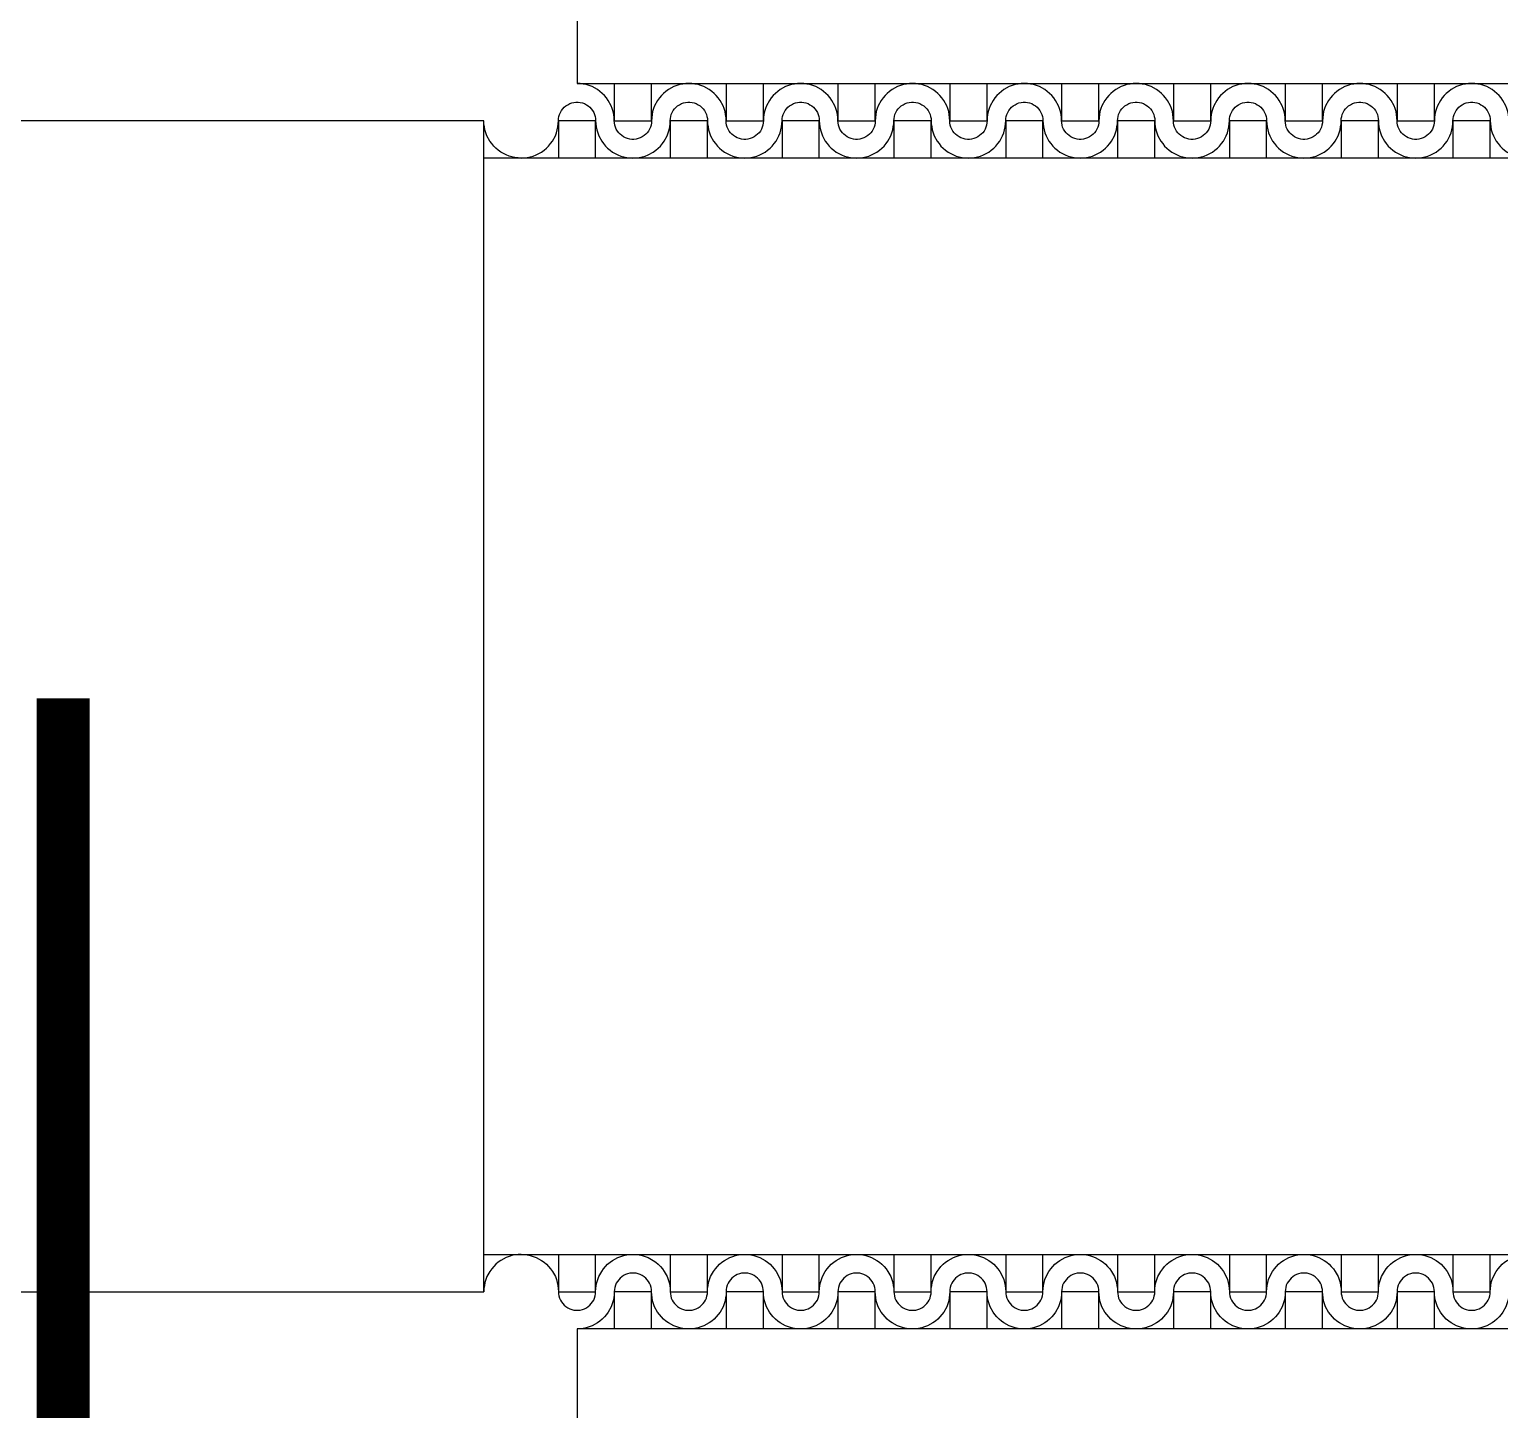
# Model space of a CAD drawing. Extents: x 190.8 to 267.1, y 124 to 174.8.
# Drawn here: x 236.391 to 239.152, y 143.659 to 146.252 of the extents above; entities that cross this region are included whole.
import ezdxf

# ---------------------------------------------------------------- set-up
doc = ezdxf.new("R2010")
doc.units = 0
doc.header["$MEASUREMENT"] = 0

msp = doc.modelspace()

# ---------------------------------------------------------------- linework, layer by layer
for points in [[(237.4196, 143.8106), (237.4196, 141.6456), (252.4196, 141.6456), (253.8409, 143.0479), (253.8409, 146.9133), (252.4196, 148.3156), (237.4196, 148.3156), (237.4196, 146.1506), (240.1846, 146.1506), (240.1846, 143.8106)], [(235.7446, 143.8806), (237.2446, 143.8806), (237.2446, 146.0806), (235.7446, 146.0806)]]:
    msp.add_lwpolyline(points, close=True)
for points in [[(237.4896, 146.0806), (237.4894, 146.0863), (237.4886, 146.0921), (237.4876, 146.0978), (237.4859, 146.1033), (237.4839, 146.1088), (237.4784, 146.1188), (237.4749, 146.1236), (237.4711, 146.1281), (237.4671, 146.1321), (237.4626, 146.1358), (237.4579, 146.1393), (237.4479, 146.1448), (237.4424, 146.1468), (237.4369, 146.1486), (237.4311, 146.1496), (237.4254, 146.1503), (237.4196, 146.1506)], [(237.4896, 146.1506), (237.4896, 146.0806), (237.5596, 146.0806), (237.5596, 146.1506)], [(237.6296, 146.1506), (237.6239, 146.1503), (237.6181, 146.1496), (237.6124, 146.1486), (237.6069, 146.1468), (237.6014, 146.1448), (237.5914, 146.1393), (237.5866, 146.1358), (237.5821, 146.1321), (237.5781, 146.1281), (237.5744, 146.1236), (237.5709, 146.1188), (237.5654, 146.1088), (237.5634, 146.1033), (237.5616, 146.0978), (237.5606, 146.0921), (237.5599, 146.0863), (237.5596, 146.0806)], [(237.6996, 146.0806), (237.6994, 146.0863), (237.6986, 146.0921), (237.6976, 146.0978), (237.6959, 146.1033), (237.6939, 146.1088), (237.6884, 146.1188), (237.6849, 146.1236), (237.6811, 146.1281), (237.6771, 146.1321), (237.6726, 146.1358), (237.6679, 146.1393), (237.6579, 146.1448), (237.6524, 146.1468), (237.6469, 146.1486), (237.6411, 146.1496), (237.6354, 146.1503), (237.6296, 146.1506)], [(237.6996, 146.1506), (237.6996, 146.0806), (237.7696, 146.0806), (237.7696, 146.1506)], [(237.8396, 146.1506), (237.8339, 146.1503), (237.8281, 146.1496), (237.8224, 146.1486), (237.8169, 146.1468), (237.8114, 146.1448), (237.8014, 146.1393), (237.7966, 146.1358), (237.7921, 146.1321), (237.7881, 146.1281), (237.7844, 146.1236), (237.7809, 146.1188), (237.7754, 146.1088), (237.7734, 146.1033), (237.7716, 146.0978), (237.7706, 146.0921), (237.7699, 146.0863), (237.7696, 146.0806)], [(237.9096, 146.0806), (237.9094, 146.0863), (237.9086, 146.0921), (237.9076, 146.0978), (237.9059, 146.1033), (237.9039, 146.1088), (237.8984, 146.1188), (237.8949, 146.1236), (237.8911, 146.1281), (237.8871, 146.1321), (237.8826, 146.1358), (237.8779, 146.1393), (237.8679, 146.1448), (237.8624, 146.1468), (237.8569, 146.1486), (237.8511, 146.1496), (237.8454, 146.1503), (237.8396, 146.1506)], [(237.9096, 146.1506), (237.9096, 146.0806), (237.9796, 146.0806), (237.9796, 146.1506)], [(238.0496, 146.1506), (238.0439, 146.1503), (238.0381, 146.1496), (238.0324, 146.1486), (238.0269, 146.1468), (238.0214, 146.1448), (238.0114, 146.1393), (238.0066, 146.1358), (238.0021, 146.1321), (237.9981, 146.1281), (237.9944, 146.1236), (237.9909, 146.1188), (237.9854, 146.1088), (237.9834, 146.1033), (237.9816, 146.0978), (237.9806, 146.0921), (237.9799, 146.0863), (237.9796, 146.0806)], [(238.1196, 146.0806), (238.1194, 146.0863), (238.1186, 146.0921), (238.1176, 146.0978), (238.1159, 146.1033), (238.1139, 146.1088), (238.1084, 146.1188), (238.1049, 146.1236), (238.1011, 146.1281), (238.0971, 146.1321), (238.0926, 146.1358), (238.0879, 146.1393), (238.0779, 146.1448), (238.0724, 146.1468), (238.0669, 146.1486), (238.0611, 146.1496), (238.0554, 146.1503), (238.0496, 146.1506)], [(238.1196, 146.1506), (238.1196, 146.0806), (238.1896, 146.0806), (238.1896, 146.1506)], [(238.2596, 146.1506), (238.2539, 146.1503), (238.2481, 146.1496), (238.2424, 146.1486), (238.2369, 146.1468), (238.2314, 146.1448), (238.2214, 146.1393), (238.2166, 146.1358), (238.2121, 146.1321), (238.2081, 146.1281), (238.2044, 146.1236), (238.2009, 146.1188), (238.1954, 146.1088), (238.1934, 146.1033), (238.1916, 146.0978), (238.1906, 146.0921), (238.1899, 146.0863), (238.1896, 146.0806)], [(238.3296, 146.0806), (238.3294, 146.0863), (238.3286, 146.0921), (238.3276, 146.0978), (238.3259, 146.1033), (238.3239, 146.1088), (238.3184, 146.1188), (238.3149, 146.1236), (238.3111, 146.1281), (238.3071, 146.1321), (238.3026, 146.1358), (238.2979, 146.1393), (238.2879, 146.1448), (238.2824, 146.1468), (238.2769, 146.1486), (238.2711, 146.1496), (238.2654, 146.1503), (238.2596, 146.1506)], [(238.3296, 146.1506), (238.3296, 146.0806), (238.3996, 146.0806), (238.3996, 146.1506)], [(238.4696, 146.1506), (238.4639, 146.1503), (238.4581, 146.1496), (238.4524, 146.1486), (238.4469, 146.1468), (238.4414, 146.1448), (238.4314, 146.1393), (238.4266, 146.1358), (238.4221, 146.1321), (238.4181, 146.1281), (238.4144, 146.1236), (238.4109, 146.1188), (238.4054, 146.1088), (238.4034, 146.1033), (238.4016, 146.0978), (238.4006, 146.0921), (238.3999, 146.0863), (238.3996, 146.0806)], [(238.5396, 146.0806), (238.5394, 146.0863), (238.5386, 146.0921), (238.5376, 146.0978), (238.5359, 146.1033), (238.5339, 146.1088), (238.5284, 146.1188), (238.5249, 146.1236), (238.5211, 146.1281), (238.5171, 146.1321), (238.5126, 146.1358), (238.5079, 146.1393), (238.4979, 146.1448), (238.4924, 146.1468), (238.4869, 146.1486), (238.4811, 146.1496), (238.4754, 146.1503), (238.4696, 146.1506)], [(238.5396, 146.1506), (238.5396, 146.0806), (238.6096, 146.0806), (238.6096, 146.1506)], [(238.6796, 146.1506), (238.6739, 146.1503), (238.6681, 146.1496), (238.6624, 146.1486), (238.6569, 146.1468), (238.6514, 146.1448), (238.6414, 146.1393), (238.6366, 146.1358), (238.6321, 146.1321), (238.6281, 146.1281), (238.6244, 146.1236), (238.6209, 146.1188), (238.6154, 146.1088), (238.6134, 146.1033), (238.6116, 146.0978), (238.6106, 146.0921), (238.6099, 146.0863), (238.6096, 146.0806)], [(238.7496, 146.0806), (238.7494, 146.0863), (238.7486, 146.0921), (238.7476, 146.0978), (238.7459, 146.1033), (238.7439, 146.1088), (238.7384, 146.1188), (238.7349, 146.1236), (238.7311, 146.1281), (238.7271, 146.1321), (238.7226, 146.1358), (238.7179, 146.1393), (238.7079, 146.1448), (238.7024, 146.1468), (238.6969, 146.1486), (238.6911, 146.1496), (238.6854, 146.1503), (238.6796, 146.1506)], [(238.7496, 146.1506), (238.7496, 146.0806), (238.8196, 146.0806), (238.8196, 146.1506)], [(238.8896, 146.1506), (238.8839, 146.1503), (238.8781, 146.1496), (238.8724, 146.1486), (238.8669, 146.1468), (238.8614, 146.1448), (238.8514, 146.1393), (238.8466, 146.1358), (238.8421, 146.1321), (238.8381, 146.1281), (238.8344, 146.1236), (238.8309, 146.1188), (238.8254, 146.1088), (238.8234, 146.1033), (238.8216, 146.0978), (238.8206, 146.0921), (238.8199, 146.0863), (238.8196, 146.0806)], [(238.9596, 146.0806), (238.9594, 146.0863), (238.9586, 146.0921), (238.9576, 146.0978), (238.9559, 146.1033), (238.9539, 146.1088), (238.9484, 146.1188), (238.9449, 146.1236), (238.9411, 146.1281), (238.9371, 146.1321), (238.9326, 146.1358), (238.9279, 146.1393), (238.9179, 146.1448), (238.9124, 146.1468), (238.9069, 146.1486), (238.9011, 146.1496), (238.8954, 146.1503), (238.8896, 146.1506)], [(238.9596, 146.1506), (238.9596, 146.0806), (239.0296, 146.0806), (239.0296, 146.1506)], [(239.0996, 146.1506), (239.0939, 146.1503), (239.0881, 146.1496), (239.0824, 146.1486), (239.0769, 146.1468), (239.0714, 146.1448), (239.0614, 146.1393), (239.0566, 146.1358), (239.0521, 146.1321), (239.0481, 146.1281), (239.0444, 146.1236), (239.0409, 146.1188), (239.0354, 146.1088), (239.0334, 146.1033), (239.0316, 146.0978), (239.0306, 146.0921), (239.0299, 146.0863), (239.0296, 146.0806)], [(239.1696, 146.0806), (239.1694, 146.0863), (239.1686, 146.0921), (239.1676, 146.0978), (239.1659, 146.1033), (239.1639, 146.1088), (239.1584, 146.1188), (239.1549, 146.1236), (239.1511, 146.1281), (239.1471, 146.1321), (239.1426, 146.1358), (239.1379, 146.1393), (239.1279, 146.1448), (239.1224, 146.1468), (239.1169, 146.1486), (239.1111, 146.1496), (239.1054, 146.1503), (239.0996, 146.1506)], [(237.3846, 146.0806), (237.3849, 146.0846), (237.3856, 146.0886), (237.3866, 146.0926), (237.3884, 146.0963), (237.3904, 146.0998), (237.3929, 146.1031), (237.3956, 146.1061), (237.3986, 146.1086), (237.4021, 146.1108), (237.4059, 146.1128), (237.4096, 146.1141), (237.4136, 146.1151), (237.4176, 146.1156), (237.4216, 146.1156), (237.4256, 146.1151), (237.4296, 146.1141), (237.4336, 146.1128), (237.4371, 146.1108), (237.4406, 146.1086), (237.4436, 146.1061), (237.4464, 146.1031), (237.4489, 146.0998), (237.4509, 146.0963), (237.4526, 146.0926), (237.4536, 146.0886), (237.4544, 146.0846), (237.4546, 146.0806)], [(237.5946, 146.0806), (237.5949, 146.0846), (237.5956, 146.0886), (237.5966, 146.0926), (237.5984, 146.0963), (237.6004, 146.0998), (237.6029, 146.1031), (237.6056, 146.1061), (237.6086, 146.1086), (237.6121, 146.1108), (237.6159, 146.1128), (237.6196, 146.1141), (237.6236, 146.1151), (237.6276, 146.1156), (237.6316, 146.1156), (237.6356, 146.1151), (237.6396, 146.1141), (237.6436, 146.1128), (237.6471, 146.1108), (237.6506, 146.1086), (237.6536, 146.1061), (237.6564, 146.1031), (237.6589, 146.0998), (237.6609, 146.0963), (237.6626, 146.0926), (237.6636, 146.0886), (237.6644, 146.0846), (237.6646, 146.0806)], [(237.8046, 146.0806), (237.8049, 146.0846), (237.8056, 146.0886), (237.8066, 146.0926), (237.8084, 146.0963), (237.8104, 146.0998), (237.8129, 146.1031), (237.8156, 146.1061), (237.8186, 146.1086), (237.8221, 146.1108), (237.8259, 146.1128), (237.8296, 146.1141), (237.8336, 146.1151), (237.8376, 146.1156), (237.8416, 146.1156), (237.8456, 146.1151), (237.8496, 146.1141), (237.8536, 146.1128), (237.8571, 146.1108), (237.8606, 146.1086), (237.8636, 146.1061), (237.8664, 146.1031), (237.8689, 146.0998), (237.8709, 146.0963), (237.8726, 146.0926), (237.8736, 146.0886), (237.8744, 146.0846), (237.8746, 146.0806)], [(238.0146, 146.0806), (238.0149, 146.0846), (238.0156, 146.0886), (238.0166, 146.0926), (238.0184, 146.0963), (238.0204, 146.0998), (238.0229, 146.1031), (238.0256, 146.1061), (238.0286, 146.1086), (238.0321, 146.1108), (238.0359, 146.1128), (238.0396, 146.1141), (238.0436, 146.1151), (238.0476, 146.1156), (238.0516, 146.1156), (238.0556, 146.1151), (238.0596, 146.1141), (238.0636, 146.1128), (238.0671, 146.1108), (238.0706, 146.1086), (238.0736, 146.1061), (238.0764, 146.1031), (238.0789, 146.0998), (238.0809, 146.0963), (238.0826, 146.0926), (238.0836, 146.0886), (238.0844, 146.0846), (238.0846, 146.0806)], [(238.2246, 146.0806), (238.2249, 146.0846), (238.2256, 146.0886), (238.2266, 146.0926), (238.2284, 146.0963), (238.2304, 146.0998), (238.2329, 146.1031), (238.2356, 146.1061), (238.2386, 146.1086), (238.2421, 146.1108), (238.2459, 146.1128), (238.2496, 146.1141), (238.2536, 146.1151), (238.2576, 146.1156), (238.2616, 146.1156), (238.2656, 146.1151), (238.2696, 146.1141), (238.2736, 146.1128), (238.2771, 146.1108), (238.2806, 146.1086), (238.2836, 146.1061), (238.2864, 146.1031), (238.2889, 146.0998), (238.2909, 146.0963), (238.2926, 146.0926), (238.2936, 146.0886), (238.2944, 146.0846), (238.2946, 146.0806)], [(238.4346, 146.0806), (238.4349, 146.0846), (238.4356, 146.0886), (238.4366, 146.0926), (238.4384, 146.0963), (238.4404, 146.0998), (238.4429, 146.1031), (238.4456, 146.1061), (238.4486, 146.1086), (238.4521, 146.1108), (238.4559, 146.1128), (238.4596, 146.1141), (238.4636, 146.1151), (238.4676, 146.1156), (238.4716, 146.1156), (238.4756, 146.1151), (238.4796, 146.1141), (238.4836, 146.1128), (238.4871, 146.1108), (238.4906, 146.1086), (238.4936, 146.1061), (238.4964, 146.1031), (238.4989, 146.0998), (238.5009, 146.0963), (238.5026, 146.0926), (238.5036, 146.0886), (238.5044, 146.0846), (238.5046, 146.0806)], [(238.6446, 146.0806), (238.6449, 146.0846), (238.6456, 146.0886), (238.6466, 146.0926), (238.6484, 146.0963), (238.6504, 146.0998), (238.6529, 146.1031), (238.6556, 146.1061), (238.6586, 146.1086), (238.6621, 146.1108), (238.6659, 146.1128), (238.6696, 146.1141), (238.6736, 146.1151), (238.6776, 146.1156), (238.6816, 146.1156), (238.6856, 146.1151), (238.6896, 146.1141), (238.6936, 146.1128), (238.6971, 146.1108), (238.7006, 146.1086), (238.7036, 146.1061), (238.7064, 146.1031), (238.7089, 146.0998), (238.7109, 146.0963), (238.7126, 146.0926), (238.7136, 146.0886), (238.7144, 146.0846), (238.7146, 146.0806)], [(238.8546, 146.0806), (238.8549, 146.0846), (238.8556, 146.0886), (238.8566, 146.0926), (238.8584, 146.0963), (238.8604, 146.0998), (238.8629, 146.1031), (238.8656, 146.1061), (238.8686, 146.1086), (238.8721, 146.1108), (238.8759, 146.1128), (238.8796, 146.1141), (238.8836, 146.1151), (238.8876, 146.1156), (238.8916, 146.1156), (238.8956, 146.1151), (238.8996, 146.1141), (238.9036, 146.1128), (238.9071, 146.1108), (238.9106, 146.1086), (238.9136, 146.1061), (238.9164, 146.1031), (238.9189, 146.0998), (238.9209, 146.0963), (238.9226, 146.0926), (238.9236, 146.0886), (238.9244, 146.0846), (238.9246, 146.0806)], [(239.0646, 146.0806), (239.0649, 146.0846), (239.0656, 146.0886), (239.0666, 146.0926), (239.0684, 146.0963), (239.0704, 146.0998), (239.0729, 146.1031), (239.0756, 146.1061), (239.0786, 146.1086), (239.0821, 146.1108), (239.0859, 146.1128), (239.0896, 146.1141), (239.0936, 146.1151), (239.0976, 146.1156), (239.1016, 146.1156), (239.1056, 146.1151), (239.1096, 146.1141), (239.1136, 146.1128), (239.1171, 146.1108), (239.1206, 146.1086), (239.1236, 146.1061), (239.1264, 146.1031), (239.1289, 146.0998), (239.1309, 146.0963), (239.1326, 146.0926), (239.1336, 146.0886), (239.1344, 146.0846), (239.1346, 146.0806)], [(237.3146, 146.0106), (237.3089, 146.0108), (237.3031, 146.0116), (237.2974, 146.0126), (237.2919, 146.0143), (237.2864, 146.0163), (237.2764, 146.0218), (237.2716, 146.0253), (237.2671, 146.0291), (237.2631, 146.0331), (237.2594, 146.0376), (237.2559, 146.0423), (237.2504, 146.0523), (237.2484, 146.0578), (237.2466, 146.0633), (237.2456, 146.0691), (237.2449, 146.0748), (237.2446, 146.0806)], [(237.3146, 146.0106), (237.3204, 146.0108), (237.3261, 146.0116), (237.3319, 146.0126), (237.3374, 146.0143), (237.3429, 146.0163), (237.3529, 146.0218), (237.3576, 146.0253), (237.3621, 146.0291), (237.3661, 146.0331), (237.3699, 146.0376), (237.3734, 146.0423), (237.3789, 146.0523), (237.3809, 146.0578), (237.3826, 146.0633), (237.3836, 146.0691), (237.3844, 146.0748), (237.3846, 146.0806)], [(237.4546, 146.0106), (237.4546, 146.0806), (237.3846, 146.0806), (237.3846, 146.0106)], [(237.4546, 146.0806), (237.4549, 146.0748), (237.4556, 146.0691), (237.4566, 146.0633), (237.4584, 146.0578), (237.4604, 146.0523), (237.4659, 146.0423), (237.4694, 146.0376), (237.4731, 146.0331), (237.4771, 146.0291), (237.4816, 146.0253), (237.4864, 146.0218), (237.4964, 146.0163), (237.5019, 146.0143), (237.5074, 146.0126), (237.5131, 146.0116), (237.5189, 146.0108), (237.5246, 146.0106)], [(237.5596, 146.0806), (237.5594, 146.0766), (237.5586, 146.0726), (237.5576, 146.0686), (237.5559, 146.0648), (237.5539, 146.0613), (237.5514, 146.0581), (237.5486, 146.0551), (237.5456, 146.0526), (237.5421, 146.0503), (237.5384, 146.0483), (237.5346, 146.0471), (237.5306, 146.0461), (237.5266, 146.0456), (237.5226, 146.0456), (237.5186, 146.0461), (237.5146, 146.0471), (237.5106, 146.0483), (237.5071, 146.0503), (237.5036, 146.0526), (237.5006, 146.0551), (237.4979, 146.0581), (237.4954, 146.0613), (237.4934, 146.0648), (237.4916, 146.0686), (237.4906, 146.0726), (237.4899, 146.0766), (237.4896, 146.0806)], [(237.5246, 146.0106), (237.5304, 146.0108), (237.5361, 146.0116), (237.5419, 146.0126), (237.5474, 146.0143), (237.5529, 146.0163), (237.5629, 146.0218), (237.5676, 146.0253), (237.5721, 146.0291), (237.5761, 146.0331), (237.5799, 146.0376), (237.5834, 146.0423), (237.5889, 146.0523), (237.5909, 146.0578), (237.5926, 146.0633), (237.5936, 146.0691), (237.5944, 146.0748), (237.5946, 146.0806)], [(237.6646, 146.0106), (237.6646, 146.0806), (237.5946, 146.0806), (237.5946, 146.0106)], [(237.6646, 146.0806), (237.6649, 146.0748), (237.6656, 146.0691), (237.6666, 146.0633), (237.6684, 146.0578), (237.6704, 146.0523), (237.6759, 146.0423), (237.6794, 146.0376), (237.6831, 146.0331), (237.6871, 146.0291), (237.6916, 146.0253), (237.6964, 146.0218), (237.7064, 146.0163), (237.7119, 146.0143), (237.7174, 146.0126), (237.7231, 146.0116), (237.7289, 146.0108), (237.7346, 146.0106)], [(237.7696, 146.0806), (237.7694, 146.0766), (237.7686, 146.0726), (237.7676, 146.0686), (237.7659, 146.0648), (237.7639, 146.0613), (237.7614, 146.0581), (237.7586, 146.0551), (237.7556, 146.0526), (237.7521, 146.0503), (237.7484, 146.0483), (237.7446, 146.0471), (237.7406, 146.0461), (237.7366, 146.0456), (237.7326, 146.0456), (237.7286, 146.0461), (237.7246, 146.0471), (237.7206, 146.0483), (237.7171, 146.0503), (237.7136, 146.0526), (237.7106, 146.0551), (237.7079, 146.0581), (237.7054, 146.0613), (237.7034, 146.0648), (237.7016, 146.0686), (237.7006, 146.0726), (237.6999, 146.0766), (237.6996, 146.0806)], [(237.7346, 146.0106), (237.7404, 146.0108), (237.7461, 146.0116), (237.7519, 146.0126), (237.7574, 146.0143), (237.7629, 146.0163), (237.7729, 146.0218), (237.7776, 146.0253), (237.7821, 146.0291), (237.7861, 146.0331), (237.7899, 146.0376), (237.7934, 146.0423), (237.7989, 146.0523), (237.8009, 146.0578), (237.8026, 146.0633), (237.8036, 146.0691), (237.8044, 146.0748), (237.8046, 146.0806)], [(237.8746, 146.0106), (237.8746, 146.0806), (237.8046, 146.0806), (237.8046, 146.0106)], [(237.8746, 146.0806), (237.8749, 146.0748), (237.8756, 146.0691), (237.8766, 146.0633), (237.8784, 146.0578), (237.8804, 146.0523), (237.8859, 146.0423), (237.8894, 146.0376), (237.8931, 146.0331), (237.8971, 146.0291), (237.9016, 146.0253), (237.9064, 146.0218), (237.9164, 146.0163), (237.9219, 146.0143), (237.9274, 146.0126), (237.9331, 146.0116), (237.9389, 146.0108), (237.9446, 146.0106)], [(237.9796, 146.0806), (237.9794, 146.0766), (237.9786, 146.0726), (237.9776, 146.0686), (237.9759, 146.0648), (237.9739, 146.0613), (237.9714, 146.0581), (237.9686, 146.0551), (237.9656, 146.0526), (237.9621, 146.0503), (237.9584, 146.0483), (237.9546, 146.0471), (237.9506, 146.0461), (237.9466, 146.0456), (237.9426, 146.0456), (237.9386, 146.0461), (237.9346, 146.0471), (237.9306, 146.0483), (237.9271, 146.0503), (237.9236, 146.0526), (237.9206, 146.0551), (237.9179, 146.0581), (237.9154, 146.0613), (237.9134, 146.0648), (237.9116, 146.0686), (237.9106, 146.0726), (237.9099, 146.0766), (237.9096, 146.0806)], [(237.9446, 146.0106), (237.9504, 146.0108), (237.9561, 146.0116), (237.9619, 146.0126), (237.9674, 146.0143), (237.9729, 146.0163), (237.9829, 146.0218), (237.9876, 146.0253), (237.9921, 146.0291), (237.9961, 146.0331), (237.9999, 146.0376), (238.0034, 146.0423), (238.0089, 146.0523), (238.0109, 146.0578), (238.0126, 146.0633), (238.0136, 146.0691), (238.0144, 146.0748), (238.0146, 146.0806)], [(238.0846, 146.0106), (238.0846, 146.0806), (238.0146, 146.0806), (238.0146, 146.0106)], [(238.0846, 146.0806), (238.0849, 146.0748), (238.0856, 146.0691), (238.0866, 146.0633), (238.0884, 146.0578), (238.0904, 146.0523), (238.0959, 146.0423), (238.0994, 146.0376), (238.1031, 146.0331), (238.1071, 146.0291), (238.1116, 146.0253), (238.1164, 146.0218), (238.1264, 146.0163), (238.1319, 146.0143), (238.1374, 146.0126), (238.1431, 146.0116), (238.1489, 146.0108), (238.1546, 146.0106)], [(238.1896, 146.0806), (238.1894, 146.0766), (238.1886, 146.0726), (238.1876, 146.0686), (238.1859, 146.0648), (238.1839, 146.0613), (238.1814, 146.0581), (238.1786, 146.0551), (238.1756, 146.0526), (238.1721, 146.0503), (238.1684, 146.0483), (238.1646, 146.0471), (238.1606, 146.0461), (238.1566, 146.0456), (238.1526, 146.0456), (238.1486, 146.0461), (238.1446, 146.0471), (238.1406, 146.0483), (238.1371, 146.0503), (238.1336, 146.0526), (238.1306, 146.0551), (238.1279, 146.0581), (238.1254, 146.0613), (238.1234, 146.0648), (238.1216, 146.0686), (238.1206, 146.0726), (238.1199, 146.0766), (238.1196, 146.0806)], [(238.1546, 146.0106), (238.1604, 146.0108), (238.1661, 146.0116), (238.1719, 146.0126), (238.1774, 146.0143), (238.1829, 146.0163), (238.1929, 146.0218), (238.1976, 146.0253), (238.2021, 146.0291), (238.2061, 146.0331), (238.2099, 146.0376), (238.2134, 146.0423), (238.2189, 146.0523), (238.2209, 146.0578), (238.2226, 146.0633), (238.2236, 146.0691), (238.2244, 146.0748), (238.2246, 146.0806)], [(238.2946, 146.0106), (238.2946, 146.0806), (238.2246, 146.0806), (238.2246, 146.0106)], [(238.2946, 146.0806), (238.2949, 146.0748), (238.2956, 146.0691), (238.2966, 146.0633), (238.2984, 146.0578), (238.3004, 146.0523), (238.3059, 146.0423), (238.3094, 146.0376), (238.3131, 146.0331), (238.3171, 146.0291), (238.3216, 146.0253), (238.3264, 146.0218), (238.3364, 146.0163), (238.3419, 146.0143), (238.3474, 146.0126), (238.3531, 146.0116), (238.3589, 146.0108), (238.3646, 146.0106)], [(238.3996, 146.0806), (238.3994, 146.0766), (238.3986, 146.0726), (238.3976, 146.0686), (238.3959, 146.0648), (238.3939, 146.0613), (238.3914, 146.0581), (238.3886, 146.0551), (238.3856, 146.0526), (238.3821, 146.0503), (238.3784, 146.0483), (238.3746, 146.0471), (238.3706, 146.0461), (238.3666, 146.0456), (238.3626, 146.0456), (238.3586, 146.0461), (238.3546, 146.0471), (238.3506, 146.0483), (238.3471, 146.0503), (238.3436, 146.0526), (238.3406, 146.0551), (238.3379, 146.0581), (238.3354, 146.0613), (238.3334, 146.0648), (238.3316, 146.0686), (238.3306, 146.0726), (238.3299, 146.0766), (238.3296, 146.0806)], [(238.3646, 146.0106), (238.3704, 146.0108), (238.3761, 146.0116), (238.3819, 146.0126), (238.3874, 146.0143), (238.3929, 146.0163), (238.4029, 146.0218), (238.4076, 146.0253), (238.4121, 146.0291), (238.4161, 146.0331), (238.4199, 146.0376), (238.4234, 146.0423), (238.4289, 146.0523), (238.4309, 146.0578), (238.4326, 146.0633), (238.4336, 146.0691), (238.4344, 146.0748), (238.4346, 146.0806)], [(238.5046, 146.0106), (238.5046, 146.0806), (238.4346, 146.0806), (238.4346, 146.0106)], [(238.5046, 146.0806), (238.5049, 146.0748), (238.5056, 146.0691), (238.5066, 146.0633), (238.5084, 146.0578), (238.5104, 146.0523), (238.5159, 146.0423), (238.5194, 146.0376), (238.5231, 146.0331), (238.5271, 146.0291), (238.5316, 146.0253), (238.5364, 146.0218), (238.5464, 146.0163), (238.5519, 146.0143), (238.5574, 146.0126), (238.5631, 146.0116), (238.5689, 146.0108), (238.5746, 146.0106)], [(238.6096, 146.0806), (238.6094, 146.0766), (238.6086, 146.0726), (238.6076, 146.0686), (238.6059, 146.0648), (238.6039, 146.0613), (238.6014, 146.0581), (238.5986, 146.0551), (238.5956, 146.0526), (238.5921, 146.0503), (238.5884, 146.0483), (238.5846, 146.0471), (238.5806, 146.0461), (238.5766, 146.0456), (238.5726, 146.0456), (238.5686, 146.0461), (238.5646, 146.0471), (238.5606, 146.0483), (238.5571, 146.0503), (238.5536, 146.0526), (238.5506, 146.0551), (238.5479, 146.0581), (238.5454, 146.0613), (238.5434, 146.0648), (238.5416, 146.0686), (238.5406, 146.0726), (238.5399, 146.0766), (238.5396, 146.0806)], [(238.5746, 146.0106), (238.5804, 146.0108), (238.5861, 146.0116), (238.5919, 146.0126), (238.5974, 146.0143), (238.6029, 146.0163), (238.6129, 146.0218), (238.6176, 146.0253), (238.6221, 146.0291), (238.6261, 146.0331), (238.6299, 146.0376), (238.6334, 146.0423), (238.6389, 146.0523), (238.6409, 146.0578), (238.6426, 146.0633), (238.6436, 146.0691), (238.6444, 146.0748), (238.6446, 146.0806)], [(238.7146, 146.0106), (238.7146, 146.0806), (238.6446, 146.0806), (238.6446, 146.0106)], [(238.7146, 146.0806), (238.7149, 146.0748), (238.7156, 146.0691), (238.7166, 146.0633), (238.7184, 146.0578), (238.7204, 146.0523), (238.7259, 146.0423), (238.7294, 146.0376), (238.7331, 146.0331), (238.7371, 146.0291), (238.7416, 146.0253), (238.7464, 146.0218), (238.7564, 146.0163), (238.7619, 146.0143), (238.7674, 146.0126), (238.7731, 146.0116), (238.7789, 146.0108), (238.7846, 146.0106)], [(238.8196, 146.0806), (238.8194, 146.0766), (238.8186, 146.0726), (238.8176, 146.0686), (238.8159, 146.0648), (238.8139, 146.0613), (238.8114, 146.0581), (238.8086, 146.0551), (238.8056, 146.0526), (238.8021, 146.0503), (238.7984, 146.0483), (238.7946, 146.0471), (238.7906, 146.0461), (238.7866, 146.0456), (238.7826, 146.0456), (238.7786, 146.0461), (238.7746, 146.0471), (238.7706, 146.0483), (238.7671, 146.0503), (238.7636, 146.0526), (238.7606, 146.0551), (238.7579, 146.0581), (238.7554, 146.0613), (238.7534, 146.0648), (238.7516, 146.0686), (238.7506, 146.0726), (238.7499, 146.0766), (238.7496, 146.0806)], [(238.7846, 146.0106), (238.7904, 146.0108), (238.7961, 146.0116), (238.8019, 146.0126), (238.8074, 146.0143), (238.8129, 146.0163), (238.8229, 146.0218), (238.8276, 146.0253), (238.8321, 146.0291), (238.8361, 146.0331), (238.8399, 146.0376), (238.8434, 146.0423), (238.8489, 146.0523), (238.8509, 146.0578), (238.8526, 146.0633), (238.8536, 146.0691), (238.8544, 146.0748), (238.8546, 146.0806)], [(238.9246, 146.0106), (238.9246, 146.0806), (238.8546, 146.0806), (238.8546, 146.0106)], [(238.9246, 146.0806), (238.9249, 146.0748), (238.9256, 146.0691), (238.9266, 146.0633), (238.9284, 146.0578), (238.9304, 146.0523), (238.9359, 146.0423), (238.9394, 146.0376), (238.9431, 146.0331), (238.9471, 146.0291), (238.9516, 146.0253), (238.9564, 146.0218), (238.9664, 146.0163), (238.9719, 146.0143), (238.9774, 146.0126), (238.9831, 146.0116), (238.9889, 146.0108), (238.9946, 146.0106)], [(239.0296, 146.0806), (239.0294, 146.0766), (239.0286, 146.0726), (239.0276, 146.0686), (239.0259, 146.0648), (239.0239, 146.0613), (239.0214, 146.0581), (239.0186, 146.0551), (239.0156, 146.0526), (239.0121, 146.0503), (239.0084, 146.0483), (239.0046, 146.0471), (239.0006, 146.0461), (238.9966, 146.0456), (238.9926, 146.0456), (238.9886, 146.0461), (238.9846, 146.0471), (238.9806, 146.0483), (238.9771, 146.0503), (238.9736, 146.0526), (238.9706, 146.0551), (238.9679, 146.0581), (238.9654, 146.0613), (238.9634, 146.0648), (238.9616, 146.0686), (238.9606, 146.0726), (238.9599, 146.0766), (238.9596, 146.0806)], [(238.9946, 146.0106), (239.0004, 146.0108), (239.0061, 146.0116), (239.0119, 146.0126), (239.0174, 146.0143), (239.0229, 146.0163), (239.0329, 146.0218), (239.0376, 146.0253), (239.0421, 146.0291), (239.0461, 146.0331), (239.0499, 146.0376), (239.0534, 146.0423), (239.0589, 146.0523), (239.0609, 146.0578), (239.0626, 146.0633), (239.0636, 146.0691), (239.0644, 146.0748), (239.0646, 146.0806)], [(239.1346, 146.0106), (239.1346, 146.0806), (239.0646, 146.0806), (239.0646, 146.0106)], [(239.1346, 146.0806), (239.1349, 146.0748), (239.1356, 146.0691), (239.1366, 146.0633), (239.1384, 146.0578), (239.1404, 146.0523), (239.1459, 146.0423), (239.1494, 146.0376), (239.1531, 146.0331), (239.1571, 146.0291), (239.1616, 146.0253), (239.1664, 146.0218), (239.1764, 146.0163), (239.1819, 146.0143), (239.1874, 146.0126), (239.1931, 146.0116), (239.1989, 146.0108), (239.2046, 146.0106)], [(237.2446, 143.9506), (240.0446, 143.9506), (240.0446, 146.0106), (237.2446, 146.0106)], [(237.3146, 143.9506), (237.3089, 143.9503), (237.3031, 143.9496), (237.2974, 143.9486), (237.2919, 143.9468), (237.2864, 143.9448), (237.2764, 143.9393), (237.2716, 143.9358), (237.2671, 143.9321), (237.2631, 143.9281), (237.2594, 143.9236), (237.2559, 143.9188), (237.2504, 143.9088), (237.2484, 143.9033), (237.2466, 143.8978), (237.2456, 143.8921), (237.2449, 143.8863), (237.2446, 143.8806)], [(237.3146, 143.9506), (237.3204, 143.9503), (237.3261, 143.9496), (237.3319, 143.9486), (237.3374, 143.9468), (237.3429, 143.9448), (237.3529, 143.9393), (237.3576, 143.9358), (237.3621, 143.9321), (237.3661, 143.9281), (237.3699, 143.9236), (237.3734, 143.9188), (237.3789, 143.9088), (237.3809, 143.9033), (237.3826, 143.8978), (237.3836, 143.8921), (237.3844, 143.8863), (237.3846, 143.8806)], [(237.3846, 143.9506), (237.3846, 143.8806), (237.4546, 143.8806), (237.4546, 143.9506)], [(237.4546, 143.8806), (237.4549, 143.8863), (237.4556, 143.8921), (237.4566, 143.8978), (237.4584, 143.9033), (237.4604, 143.9088), (237.4659, 143.9188), (237.4694, 143.9236), (237.4731, 143.9281), (237.4771, 143.9321), (237.4816, 143.9358), (237.4864, 143.9393), (237.4964, 143.9448), (237.5019, 143.9468), (237.5074, 143.9486), (237.5131, 143.9496), (237.5189, 143.9503), (237.5246, 143.9506)], [(237.5246, 143.9506), (237.5304, 143.9503), (237.5361, 143.9496), (237.5419, 143.9486), (237.5474, 143.9468), (237.5529, 143.9448), (237.5629, 143.9393), (237.5676, 143.9358), (237.5721, 143.9321), (237.5761, 143.9281), (237.5799, 143.9236), (237.5834, 143.9188), (237.5889, 143.9088), (237.5909, 143.9033), (237.5926, 143.8978), (237.5936, 143.8921), (237.5944, 143.8863), (237.5946, 143.8806)], [(237.5946, 143.9506), (237.5946, 143.8806), (237.6646, 143.8806), (237.6646, 143.9506)], [(237.6646, 143.8806), (237.6649, 143.8863), (237.6656, 143.8921), (237.6666, 143.8978), (237.6684, 143.9033), (237.6704, 143.9088), (237.6759, 143.9188), (237.6794, 143.9236), (237.6831, 143.9281), (237.6871, 143.9321), (237.6916, 143.9358), (237.6964, 143.9393), (237.7064, 143.9448), (237.7119, 143.9468), (237.7174, 143.9486), (237.7231, 143.9496), (237.7289, 143.9503), (237.7346, 143.9506)], [(237.7346, 143.9506), (237.7404, 143.9503), (237.7461, 143.9496), (237.7519, 143.9486), (237.7574, 143.9468), (237.7629, 143.9448), (237.7729, 143.9393), (237.7776, 143.9358), (237.7821, 143.9321), (237.7861, 143.9281), (237.7899, 143.9236), (237.7934, 143.9188), (237.7989, 143.9088), (237.8009, 143.9033), (237.8026, 143.8978), (237.8036, 143.8921), (237.8044, 143.8863), (237.8046, 143.8806)], [(237.8046, 143.9506), (237.8046, 143.8806), (237.8746, 143.8806), (237.8746, 143.9506)], [(237.8746, 143.8806), (237.8749, 143.8863), (237.8756, 143.8921), (237.8766, 143.8978), (237.8784, 143.9033), (237.8804, 143.9088), (237.8859, 143.9188), (237.8894, 143.9236), (237.8931, 143.9281), (237.8971, 143.9321), (237.9016, 143.9358), (237.9064, 143.9393), (237.9164, 143.9448), (237.9219, 143.9468), (237.9274, 143.9486), (237.9331, 143.9496), (237.9389, 143.9503), (237.9446, 143.9506)], [(237.9446, 143.9506), (237.9504, 143.9503), (237.9561, 143.9496), (237.9619, 143.9486), (237.9674, 143.9468), (237.9729, 143.9448), (237.9829, 143.9393), (237.9876, 143.9358), (237.9921, 143.9321), (237.9961, 143.9281), (237.9999, 143.9236), (238.0034, 143.9188), (238.0089, 143.9088), (238.0109, 143.9033), (238.0126, 143.8978), (238.0136, 143.8921), (238.0144, 143.8863), (238.0146, 143.8806)], [(238.0146, 143.9506), (238.0146, 143.8806), (238.0846, 143.8806), (238.0846, 143.9506)], [(238.0846, 143.8806), (238.0849, 143.8863), (238.0856, 143.8921), (238.0866, 143.8978), (238.0884, 143.9033), (238.0904, 143.9088), (238.0959, 143.9188), (238.0994, 143.9236), (238.1031, 143.9281), (238.1071, 143.9321), (238.1116, 143.9358), (238.1164, 143.9393), (238.1264, 143.9448), (238.1319, 143.9468), (238.1374, 143.9486), (238.1431, 143.9496), (238.1489, 143.9503), (238.1546, 143.9506)], [(238.1546, 143.9506), (238.1604, 143.9503), (238.1661, 143.9496), (238.1719, 143.9486), (238.1774, 143.9468), (238.1829, 143.9448), (238.1929, 143.9393), (238.1976, 143.9358), (238.2021, 143.9321), (238.2061, 143.9281), (238.2099, 143.9236), (238.2134, 143.9188), (238.2189, 143.9088), (238.2209, 143.9033), (238.2226, 143.8978), (238.2236, 143.8921), (238.2244, 143.8863), (238.2246, 143.8806)], [(238.2246, 143.9506), (238.2246, 143.8806), (238.2946, 143.8806), (238.2946, 143.9506)], [(238.2946, 143.8806), (238.2949, 143.8863), (238.2956, 143.8921), (238.2966, 143.8978), (238.2984, 143.9033), (238.3004, 143.9088), (238.3059, 143.9188), (238.3094, 143.9236), (238.3131, 143.9281), (238.3171, 143.9321), (238.3216, 143.9358), (238.3264, 143.9393), (238.3364, 143.9448), (238.3419, 143.9468), (238.3474, 143.9486), (238.3531, 143.9496), (238.3589, 143.9503), (238.3646, 143.9506)], [(238.3646, 143.9506), (238.3704, 143.9503), (238.3761, 143.9496), (238.3819, 143.9486), (238.3874, 143.9468), (238.3929, 143.9448), (238.4029, 143.9393), (238.4076, 143.9358), (238.4121, 143.9321), (238.4161, 143.9281), (238.4199, 143.9236), (238.4234, 143.9188), (238.4289, 143.9088), (238.4309, 143.9033), (238.4326, 143.8978), (238.4336, 143.8921), (238.4344, 143.8863), (238.4346, 143.8806)], [(238.4346, 143.9506), (238.4346, 143.8806), (238.5046, 143.8806), (238.5046, 143.9506)], [(238.5046, 143.8806), (238.5049, 143.8863), (238.5056, 143.8921), (238.5066, 143.8978), (238.5084, 143.9033), (238.5104, 143.9088), (238.5159, 143.9188), (238.5194, 143.9236), (238.5231, 143.9281), (238.5271, 143.9321), (238.5316, 143.9358), (238.5364, 143.9393), (238.5464, 143.9448), (238.5519, 143.9468), (238.5574, 143.9486), (238.5631, 143.9496), (238.5689, 143.9503), (238.5746, 143.9506)], [(238.5746, 143.9506), (238.5804, 143.9503), (238.5861, 143.9496), (238.5919, 143.9486), (238.5974, 143.9468), (238.6029, 143.9448), (238.6129, 143.9393), (238.6176, 143.9358), (238.6221, 143.9321), (238.6261, 143.9281), (238.6299, 143.9236), (238.6334, 143.9188), (238.6389, 143.9088), (238.6409, 143.9033), (238.6426, 143.8978), (238.6436, 143.8921), (238.6444, 143.8863), (238.6446, 143.8806)], [(238.6446, 143.9506), (238.6446, 143.8806), (238.7146, 143.8806), (238.7146, 143.9506)], [(238.7146, 143.8806), (238.7149, 143.8863), (238.7156, 143.8921), (238.7166, 143.8978), (238.7184, 143.9033), (238.7204, 143.9088), (238.7259, 143.9188), (238.7294, 143.9236), (238.7331, 143.9281), (238.7371, 143.9321), (238.7416, 143.9358), (238.7464, 143.9393), (238.7564, 143.9448), (238.7619, 143.9468), (238.7674, 143.9486), (238.7731, 143.9496), (238.7789, 143.9503), (238.7846, 143.9506)], [(238.7846, 143.9506), (238.7904, 143.9503), (238.7961, 143.9496), (238.8019, 143.9486), (238.8074, 143.9468), (238.8129, 143.9448), (238.8229, 143.9393), (238.8276, 143.9358), (238.8321, 143.9321), (238.8361, 143.9281), (238.8399, 143.9236), (238.8434, 143.9188), (238.8489, 143.9088), (238.8509, 143.9033), (238.8526, 143.8978), (238.8536, 143.8921), (238.8544, 143.8863), (238.8546, 143.8806)], [(238.8546, 143.9506), (238.8546, 143.8806), (238.9246, 143.8806), (238.9246, 143.9506)], [(238.9246, 143.8806), (238.9249, 143.8863), (238.9256, 143.8921), (238.9266, 143.8978), (238.9284, 143.9033), (238.9304, 143.9088), (238.9359, 143.9188), (238.9394, 143.9236), (238.9431, 143.9281), (238.9471, 143.9321), (238.9516, 143.9358), (238.9564, 143.9393), (238.9664, 143.9448), (238.9719, 143.9468), (238.9774, 143.9486), (238.9831, 143.9496), (238.9889, 143.9503), (238.9946, 143.9506)], [(238.9946, 143.9506), (239.0004, 143.9503), (239.0061, 143.9496), (239.0119, 143.9486), (239.0174, 143.9468), (239.0229, 143.9448), (239.0329, 143.9393), (239.0376, 143.9358), (239.0421, 143.9321), (239.0461, 143.9281), (239.0499, 143.9236), (239.0534, 143.9188), (239.0589, 143.9088), (239.0609, 143.9033), (239.0626, 143.8978), (239.0636, 143.8921), (239.0644, 143.8863), (239.0646, 143.8806)], [(239.0646, 143.9506), (239.0646, 143.8806), (239.1346, 143.8806), (239.1346, 143.9506)], [(239.1346, 143.8806), (239.1349, 143.8863), (239.1356, 143.8921), (239.1366, 143.8978), (239.1384, 143.9033), (239.1404, 143.9088), (239.1459, 143.9188), (239.1494, 143.9236), (239.1531, 143.9281), (239.1571, 143.9321), (239.1616, 143.9358), (239.1664, 143.9393), (239.1764, 143.9448), (239.1819, 143.9468), (239.1874, 143.9486), (239.1931, 143.9496), (239.1989, 143.9503), (239.2046, 143.9506)], [(237.5596, 143.8806), (237.5594, 143.8846), (237.5586, 143.8886), (237.5576, 143.8926), (237.5559, 143.8963), (237.5539, 143.8998), (237.5514, 143.9031), (237.5486, 143.9061), (237.5456, 143.9086), (237.5421, 143.9108), (237.5384, 143.9128), (237.5346, 143.9141), (237.5306, 143.9151), (237.5266, 143.9156), (237.5226, 143.9156), (237.5186, 143.9151), (237.5146, 143.9141), (237.5106, 143.9128), (237.5071, 143.9108), (237.5036, 143.9086), (237.5006, 143.9061), (237.4979, 143.9031), (237.4954, 143.8998), (237.4934, 143.8963), (237.4916, 143.8926), (237.4906, 143.8886), (237.4899, 143.8846), (237.4896, 143.8806)], [(237.7696, 143.8806), (237.7694, 143.8846), (237.7686, 143.8886), (237.7676, 143.8926), (237.7659, 143.8963), (237.7639, 143.8998), (237.7614, 143.9031), (237.7586, 143.9061), (237.7556, 143.9086), (237.7521, 143.9108), (237.7484, 143.9128), (237.7446, 143.9141), (237.7406, 143.9151), (237.7366, 143.9156), (237.7326, 143.9156), (237.7286, 143.9151), (237.7246, 143.9141), (237.7206, 143.9128), (237.7171, 143.9108), (237.7136, 143.9086), (237.7106, 143.9061), (237.7079, 143.9031), (237.7054, 143.8998), (237.7034, 143.8963), (237.7016, 143.8926), (237.7006, 143.8886), (237.6999, 143.8846), (237.6996, 143.8806)], [(237.9796, 143.8806), (237.9794, 143.8846), (237.9786, 143.8886), (237.9776, 143.8926), (237.9759, 143.8963), (237.9739, 143.8998), (237.9714, 143.9031), (237.9686, 143.9061), (237.9656, 143.9086), (237.9621, 143.9108), (237.9584, 143.9128), (237.9546, 143.9141), (237.9506, 143.9151), (237.9466, 143.9156), (237.9426, 143.9156), (237.9386, 143.9151), (237.9346, 143.9141), (237.9306, 143.9128), (237.9271, 143.9108), (237.9236, 143.9086), (237.9206, 143.9061), (237.9179, 143.9031), (237.9154, 143.8998), (237.9134, 143.8963), (237.9116, 143.8926), (237.9106, 143.8886), (237.9099, 143.8846), (237.9096, 143.8806)], [(238.1896, 143.8806), (238.1894, 143.8846), (238.1886, 143.8886), (238.1876, 143.8926), (238.1859, 143.8963), (238.1839, 143.8998), (238.1814, 143.9031), (238.1786, 143.9061), (238.1756, 143.9086), (238.1721, 143.9108), (238.1684, 143.9128), (238.1646, 143.9141), (238.1606, 143.9151), (238.1566, 143.9156), (238.1526, 143.9156), (238.1486, 143.9151), (238.1446, 143.9141), (238.1406, 143.9128), (238.1371, 143.9108), (238.1336, 143.9086), (238.1306, 143.9061), (238.1279, 143.9031), (238.1254, 143.8998), (238.1234, 143.8963), (238.1216, 143.8926), (238.1206, 143.8886), (238.1199, 143.8846), (238.1196, 143.8806)], [(238.3996, 143.8806), (238.3994, 143.8846), (238.3986, 143.8886), (238.3976, 143.8926), (238.3959, 143.8963), (238.3939, 143.8998), (238.3914, 143.9031), (238.3886, 143.9061), (238.3856, 143.9086), (238.3821, 143.9108), (238.3784, 143.9128), (238.3746, 143.9141), (238.3706, 143.9151), (238.3666, 143.9156), (238.3626, 143.9156), (238.3586, 143.9151), (238.3546, 143.9141), (238.3506, 143.9128), (238.3471, 143.9108), (238.3436, 143.9086), (238.3406, 143.9061), (238.3379, 143.9031), (238.3354, 143.8998), (238.3334, 143.8963), (238.3316, 143.8926), (238.3306, 143.8886), (238.3299, 143.8846), (238.3296, 143.8806)], [(238.6096, 143.8806), (238.6094, 143.8846), (238.6086, 143.8886), (238.6076, 143.8926), (238.6059, 143.8963), (238.6039, 143.8998), (238.6014, 143.9031), (238.5986, 143.9061), (238.5956, 143.9086), (238.5921, 143.9108), (238.5884, 143.9128), (238.5846, 143.9141), (238.5806, 143.9151), (238.5766, 143.9156), (238.5726, 143.9156), (238.5686, 143.9151), (238.5646, 143.9141), (238.5606, 143.9128), (238.5571, 143.9108), (238.5536, 143.9086), (238.5506, 143.9061), (238.5479, 143.9031), (238.5454, 143.8998), (238.5434, 143.8963), (238.5416, 143.8926), (238.5406, 143.8886), (238.5399, 143.8846), (238.5396, 143.8806)], [(238.8196, 143.8806), (238.8194, 143.8846), (238.8186, 143.8886), (238.8176, 143.8926), (238.8159, 143.8963), (238.8139, 143.8998), (238.8114, 143.9031), (238.8086, 143.9061), (238.8056, 143.9086), (238.8021, 143.9108), (238.7984, 143.9128), (238.7946, 143.9141), (238.7906, 143.9151), (238.7866, 143.9156), (238.7826, 143.9156), (238.7786, 143.9151), (238.7746, 143.9141), (238.7706, 143.9128), (238.7671, 143.9108), (238.7636, 143.9086), (238.7606, 143.9061), (238.7579, 143.9031), (238.7554, 143.8998), (238.7534, 143.8963), (238.7516, 143.8926), (238.7506, 143.8886), (238.7499, 143.8846), (238.7496, 143.8806)], [(239.0296, 143.8806), (239.0294, 143.8846), (239.0286, 143.8886), (239.0276, 143.8926), (239.0259, 143.8963), (239.0239, 143.8998), (239.0214, 143.9031), (239.0186, 143.9061), (239.0156, 143.9086), (239.0121, 143.9108), (239.0084, 143.9128), (239.0046, 143.9141), (239.0006, 143.9151), (238.9966, 143.9156), (238.9926, 143.9156), (238.9886, 143.9151), (238.9846, 143.9141), (238.9806, 143.9128), (238.9771, 143.9108), (238.9736, 143.9086), (238.9706, 143.9061), (238.9679, 143.9031), (238.9654, 143.8998), (238.9634, 143.8963), (238.9616, 143.8926), (238.9606, 143.8886), (238.9599, 143.8846), (238.9596, 143.8806)], [(237.3846, 143.8806), (237.3849, 143.8766), (237.3856, 143.8726), (237.3866, 143.8686), (237.3884, 143.8648), (237.3904, 143.8613), (237.3929, 143.8581), (237.3956, 143.8551), (237.3986, 143.8526), (237.4021, 143.8503), (237.4059, 143.8483), (237.4096, 143.8471), (237.4136, 143.8461), (237.4176, 143.8456), (237.4216, 143.8456), (237.4256, 143.8461), (237.4296, 143.8471), (237.4336, 143.8483), (237.4371, 143.8503), (237.4406, 143.8526), (237.4436, 143.8551), (237.4464, 143.8581), (237.4489, 143.8613), (237.4509, 143.8648), (237.4526, 143.8686), (237.4536, 143.8726), (237.4544, 143.8766), (237.4546, 143.8806)], [(237.4896, 143.8806), (237.4894, 143.8748), (237.4886, 143.8691), (237.4876, 143.8633), (237.4859, 143.8578), (237.4839, 143.8523), (237.4784, 143.8423), (237.4749, 143.8376), (237.4711, 143.8331), (237.4671, 143.8291), (237.4626, 143.8253), (237.4579, 143.8218), (237.4479, 143.8163), (237.4424, 143.8143), (237.4369, 143.8126), (237.4311, 143.8116), (237.4254, 143.8108), (237.4196, 143.8106)], [(237.5596, 143.8106), (237.5596, 143.8806), (237.4896, 143.8806), (237.4896, 143.8106)], [(237.6296, 143.8106), (237.6239, 143.8108), (237.6181, 143.8116), (237.6124, 143.8126), (237.6069, 143.8143), (237.6014, 143.8163), (237.5914, 143.8218), (237.5866, 143.8253), (237.5821, 143.8291), (237.5781, 143.8331), (237.5744, 143.8376), (237.5709, 143.8423), (237.5654, 143.8523), (237.5634, 143.8578), (237.5616, 143.8633), (237.5606, 143.8691), (237.5599, 143.8748), (237.5596, 143.8806)], [(237.5946, 143.8806), (237.5949, 143.8766), (237.5956, 143.8726), (237.5966, 143.8686), (237.5984, 143.8648), (237.6004, 143.8613), (237.6029, 143.8581), (237.6056, 143.8551), (237.6086, 143.8526), (237.6121, 143.8503), (237.6159, 143.8483), (237.6196, 143.8471), (237.6236, 143.8461), (237.6276, 143.8456), (237.6316, 143.8456), (237.6356, 143.8461), (237.6396, 143.8471), (237.6436, 143.8483), (237.6471, 143.8503), (237.6506, 143.8526), (237.6536, 143.8551), (237.6564, 143.8581), (237.6589, 143.8613), (237.6609, 143.8648), (237.6626, 143.8686), (237.6636, 143.8726), (237.6644, 143.8766), (237.6646, 143.8806)], [(237.6996, 143.8806), (237.6994, 143.8748), (237.6986, 143.8691), (237.6976, 143.8633), (237.6959, 143.8578), (237.6939, 143.8523), (237.6884, 143.8423), (237.6849, 143.8376), (237.6811, 143.8331), (237.6771, 143.8291), (237.6726, 143.8253), (237.6679, 143.8218), (237.6579, 143.8163), (237.6524, 143.8143), (237.6469, 143.8126), (237.6411, 143.8116), (237.6354, 143.8108), (237.6296, 143.8106)], [(237.7696, 143.8106), (237.7696, 143.8806), (237.6996, 143.8806), (237.6996, 143.8106)], [(237.8396, 143.8106), (237.8339, 143.8108), (237.8281, 143.8116), (237.8224, 143.8126), (237.8169, 143.8143), (237.8114, 143.8163), (237.8014, 143.8218), (237.7966, 143.8253), (237.7921, 143.8291), (237.7881, 143.8331), (237.7844, 143.8376), (237.7809, 143.8423), (237.7754, 143.8523), (237.7734, 143.8578), (237.7716, 143.8633), (237.7706, 143.8691), (237.7699, 143.8748), (237.7696, 143.8806)], [(237.8046, 143.8806), (237.8049, 143.8766), (237.8056, 143.8726), (237.8066, 143.8686), (237.8084, 143.8648), (237.8104, 143.8613), (237.8129, 143.8581), (237.8156, 143.8551), (237.8186, 143.8526), (237.8221, 143.8503), (237.8259, 143.8483), (237.8296, 143.8471), (237.8336, 143.8461), (237.8376, 143.8456), (237.8416, 143.8456), (237.8456, 143.8461), (237.8496, 143.8471), (237.8536, 143.8483), (237.8571, 143.8503), (237.8606, 143.8526), (237.8636, 143.8551), (237.8664, 143.8581), (237.8689, 143.8613), (237.8709, 143.8648), (237.8726, 143.8686), (237.8736, 143.8726), (237.8744, 143.8766), (237.8746, 143.8806)], [(237.9096, 143.8806), (237.9094, 143.8748), (237.9086, 143.8691), (237.9076, 143.8633), (237.9059, 143.8578), (237.9039, 143.8523), (237.8984, 143.8423), (237.8949, 143.8376), (237.8911, 143.8331), (237.8871, 143.8291), (237.8826, 143.8253), (237.8779, 143.8218), (237.8679, 143.8163), (237.8624, 143.8143), (237.8569, 143.8126), (237.8511, 143.8116), (237.8454, 143.8108), (237.8396, 143.8106)], [(237.9796, 143.8106), (237.9796, 143.8806), (237.9096, 143.8806), (237.9096, 143.8106)], [(238.0496, 143.8106), (238.0439, 143.8108), (238.0381, 143.8116), (238.0324, 143.8126), (238.0269, 143.8143), (238.0214, 143.8163), (238.0114, 143.8218), (238.0066, 143.8253), (238.0021, 143.8291), (237.9981, 143.8331), (237.9944, 143.8376), (237.9909, 143.8423), (237.9854, 143.8523), (237.9834, 143.8578), (237.9816, 143.8633), (237.9806, 143.8691), (237.9799, 143.8748), (237.9796, 143.8806)], [(238.0146, 143.8806), (238.0149, 143.8766), (238.0156, 143.8726), (238.0166, 143.8686), (238.0184, 143.8648), (238.0204, 143.8613), (238.0229, 143.8581), (238.0256, 143.8551), (238.0286, 143.8526), (238.0321, 143.8503), (238.0359, 143.8483), (238.0396, 143.8471), (238.0436, 143.8461), (238.0476, 143.8456), (238.0516, 143.8456), (238.0556, 143.8461), (238.0596, 143.8471), (238.0636, 143.8483), (238.0671, 143.8503), (238.0706, 143.8526), (238.0736, 143.8551), (238.0764, 143.8581), (238.0789, 143.8613), (238.0809, 143.8648), (238.0826, 143.8686), (238.0836, 143.8726), (238.0844, 143.8766), (238.0846, 143.8806)], [(238.1196, 143.8806), (238.1194, 143.8748), (238.1186, 143.8691), (238.1176, 143.8633), (238.1159, 143.8578), (238.1139, 143.8523), (238.1084, 143.8423), (238.1049, 143.8376), (238.1011, 143.8331), (238.0971, 143.8291), (238.0926, 143.8253), (238.0879, 143.8218), (238.0779, 143.8163), (238.0724, 143.8143), (238.0669, 143.8126), (238.0611, 143.8116), (238.0554, 143.8108), (238.0496, 143.8106)], [(238.1896, 143.8106), (238.1896, 143.8806), (238.1196, 143.8806), (238.1196, 143.8106)], [(238.2596, 143.8106), (238.2539, 143.8108), (238.2481, 143.8116), (238.2424, 143.8126), (238.2369, 143.8143), (238.2314, 143.8163), (238.2214, 143.8218), (238.2166, 143.8253), (238.2121, 143.8291), (238.2081, 143.8331), (238.2044, 143.8376), (238.2009, 143.8423), (238.1954, 143.8523), (238.1934, 143.8578), (238.1916, 143.8633), (238.1906, 143.8691), (238.1899, 143.8748), (238.1896, 143.8806)], [(238.2246, 143.8806), (238.2249, 143.8766), (238.2256, 143.8726), (238.2266, 143.8686), (238.2284, 143.8648), (238.2304, 143.8613), (238.2329, 143.8581), (238.2356, 143.8551), (238.2386, 143.8526), (238.2421, 143.8503), (238.2459, 143.8483), (238.2496, 143.8471), (238.2536, 143.8461), (238.2576, 143.8456), (238.2616, 143.8456), (238.2656, 143.8461), (238.2696, 143.8471), (238.2736, 143.8483), (238.2771, 143.8503), (238.2806, 143.8526), (238.2836, 143.8551), (238.2864, 143.8581), (238.2889, 143.8613), (238.2909, 143.8648), (238.2926, 143.8686), (238.2936, 143.8726), (238.2944, 143.8766), (238.2946, 143.8806)], [(238.3296, 143.8806), (238.3294, 143.8748), (238.3286, 143.8691), (238.3276, 143.8633), (238.3259, 143.8578), (238.3239, 143.8523), (238.3184, 143.8423), (238.3149, 143.8376), (238.3111, 143.8331), (238.3071, 143.8291), (238.3026, 143.8253), (238.2979, 143.8218), (238.2879, 143.8163), (238.2824, 143.8143), (238.2769, 143.8126), (238.2711, 143.8116), (238.2654, 143.8108), (238.2596, 143.8106)], [(238.3996, 143.8106), (238.3996, 143.8806), (238.3296, 143.8806), (238.3296, 143.8106)], [(238.4696, 143.8106), (238.4639, 143.8108), (238.4581, 143.8116), (238.4524, 143.8126), (238.4469, 143.8143), (238.4414, 143.8163), (238.4314, 143.8218), (238.4266, 143.8253), (238.4221, 143.8291), (238.4181, 143.8331), (238.4144, 143.8376), (238.4109, 143.8423), (238.4054, 143.8523), (238.4034, 143.8578), (238.4016, 143.8633), (238.4006, 143.8691), (238.3999, 143.8748), (238.3996, 143.8806)], [(238.4346, 143.8806), (238.4349, 143.8766), (238.4356, 143.8726), (238.4366, 143.8686), (238.4384, 143.8648), (238.4404, 143.8613), (238.4429, 143.8581), (238.4456, 143.8551), (238.4486, 143.8526), (238.4521, 143.8503), (238.4559, 143.8483), (238.4596, 143.8471), (238.4636, 143.8461), (238.4676, 143.8456), (238.4716, 143.8456), (238.4756, 143.8461), (238.4796, 143.8471), (238.4836, 143.8483), (238.4871, 143.8503), (238.4906, 143.8526), (238.4936, 143.8551), (238.4964, 143.8581), (238.4989, 143.8613), (238.5009, 143.8648), (238.5026, 143.8686), (238.5036, 143.8726), (238.5044, 143.8766), (238.5046, 143.8806)], [(238.5396, 143.8806), (238.5394, 143.8748), (238.5386, 143.8691), (238.5376, 143.8633), (238.5359, 143.8578), (238.5339, 143.8523), (238.5284, 143.8423), (238.5249, 143.8376), (238.5211, 143.8331), (238.5171, 143.8291), (238.5126, 143.8253), (238.5079, 143.8218), (238.4979, 143.8163), (238.4924, 143.8143), (238.4869, 143.8126), (238.4811, 143.8116), (238.4754, 143.8108), (238.4696, 143.8106)], [(238.6096, 143.8106), (238.6096, 143.8806), (238.5396, 143.8806), (238.5396, 143.8106)], [(238.6796, 143.8106), (238.6739, 143.8108), (238.6681, 143.8116), (238.6624, 143.8126), (238.6569, 143.8143), (238.6514, 143.8163), (238.6414, 143.8218), (238.6366, 143.8253), (238.6321, 143.8291), (238.6281, 143.8331), (238.6244, 143.8376), (238.6209, 143.8423), (238.6154, 143.8523), (238.6134, 143.8578), (238.6116, 143.8633), (238.6106, 143.8691), (238.6099, 143.8748), (238.6096, 143.8806)], [(238.6446, 143.8806), (238.6449, 143.8766), (238.6456, 143.8726), (238.6466, 143.8686), (238.6484, 143.8648), (238.6504, 143.8613), (238.6529, 143.8581), (238.6556, 143.8551), (238.6586, 143.8526), (238.6621, 143.8503), (238.6659, 143.8483), (238.6696, 143.8471), (238.6736, 143.8461), (238.6776, 143.8456), (238.6816, 143.8456), (238.6856, 143.8461), (238.6896, 143.8471), (238.6936, 143.8483), (238.6971, 143.8503), (238.7006, 143.8526), (238.7036, 143.8551), (238.7064, 143.8581), (238.7089, 143.8613), (238.7109, 143.8648), (238.7126, 143.8686), (238.7136, 143.8726), (238.7144, 143.8766), (238.7146, 143.8806)], [(238.7496, 143.8806), (238.7494, 143.8748), (238.7486, 143.8691), (238.7476, 143.8633), (238.7459, 143.8578), (238.7439, 143.8523), (238.7384, 143.8423), (238.7349, 143.8376), (238.7311, 143.8331), (238.7271, 143.8291), (238.7226, 143.8253), (238.7179, 143.8218), (238.7079, 143.8163), (238.7024, 143.8143), (238.6969, 143.8126), (238.6911, 143.8116), (238.6854, 143.8108), (238.6796, 143.8106)], [(238.8196, 143.8106), (238.8196, 143.8806), (238.7496, 143.8806), (238.7496, 143.8106)], [(238.8896, 143.8106), (238.8839, 143.8108), (238.8781, 143.8116), (238.8724, 143.8126), (238.8669, 143.8143), (238.8614, 143.8163), (238.8514, 143.8218), (238.8466, 143.8253), (238.8421, 143.8291), (238.8381, 143.8331), (238.8344, 143.8376), (238.8309, 143.8423), (238.8254, 143.8523), (238.8234, 143.8578), (238.8216, 143.8633), (238.8206, 143.8691), (238.8199, 143.8748), (238.8196, 143.8806)], [(238.8546, 143.8806), (238.8549, 143.8766), (238.8556, 143.8726), (238.8566, 143.8686), (238.8584, 143.8648), (238.8604, 143.8613), (238.8629, 143.8581), (238.8656, 143.8551), (238.8686, 143.8526), (238.8721, 143.8503), (238.8759, 143.8483), (238.8796, 143.8471), (238.8836, 143.8461), (238.8876, 143.8456), (238.8916, 143.8456), (238.8956, 143.8461), (238.8996, 143.8471), (238.9036, 143.8483), (238.9071, 143.8503), (238.9106, 143.8526), (238.9136, 143.8551), (238.9164, 143.8581), (238.9189, 143.8613), (238.9209, 143.8648), (238.9226, 143.8686), (238.9236, 143.8726), (238.9244, 143.8766), (238.9246, 143.8806)], [(238.9596, 143.8806), (238.9594, 143.8748), (238.9586, 143.8691), (238.9576, 143.8633), (238.9559, 143.8578), (238.9539, 143.8523), (238.9484, 143.8423), (238.9449, 143.8376), (238.9411, 143.8331), (238.9371, 143.8291), (238.9326, 143.8253), (238.9279, 143.8218), (238.9179, 143.8163), (238.9124, 143.8143), (238.9069, 143.8126), (238.9011, 143.8116), (238.8954, 143.8108), (238.8896, 143.8106)], [(239.0296, 143.8106), (239.0296, 143.8806), (238.9596, 143.8806), (238.9596, 143.8106)], [(239.0996, 143.8106), (239.0939, 143.8108), (239.0881, 143.8116), (239.0824, 143.8126), (239.0769, 143.8143), (239.0714, 143.8163), (239.0614, 143.8218), (239.0566, 143.8253), (239.0521, 143.8291), (239.0481, 143.8331), (239.0444, 143.8376), (239.0409, 143.8423), (239.0354, 143.8523), (239.0334, 143.8578), (239.0316, 143.8633), (239.0306, 143.8691), (239.0299, 143.8748), (239.0296, 143.8806)], [(239.0646, 143.8806), (239.0649, 143.8766), (239.0656, 143.8726), (239.0666, 143.8686), (239.0684, 143.8648), (239.0704, 143.8613), (239.0729, 143.8581), (239.0756, 143.8551), (239.0786, 143.8526), (239.0821, 143.8503), (239.0859, 143.8483), (239.0896, 143.8471), (239.0936, 143.8461), (239.0976, 143.8456), (239.1016, 143.8456), (239.1056, 143.8461), (239.1096, 143.8471), (239.1136, 143.8483), (239.1171, 143.8503), (239.1206, 143.8526), (239.1236, 143.8551), (239.1264, 143.8581), (239.1289, 143.8613), (239.1309, 143.8648), (239.1326, 143.8686), (239.1336, 143.8726), (239.1344, 143.8766), (239.1346, 143.8806)], [(239.1696, 143.8806), (239.1694, 143.8748), (239.1686, 143.8691), (239.1676, 143.8633), (239.1659, 143.8578), (239.1639, 143.8523), (239.1584, 143.8423), (239.1549, 143.8376), (239.1511, 143.8331), (239.1471, 143.8291), (239.1426, 143.8253), (239.1379, 143.8218), (239.1279, 143.8163), (239.1224, 143.8143), (239.1169, 143.8126), (239.1111, 143.8116), (239.1054, 143.8108), (239.0996, 143.8106)]]:
    msp.add_lwpolyline(points)
at = {"const_width": 0.1}
msp.add_lwpolyline([(236.4546, 144.9956), (236.4546, 141.5487), (253.5214, 141.5487), (255.3803, 144.5156), (256.8946, 144.5156)], dxfattribs=at)

doc.saveas('drawing.dxf')
